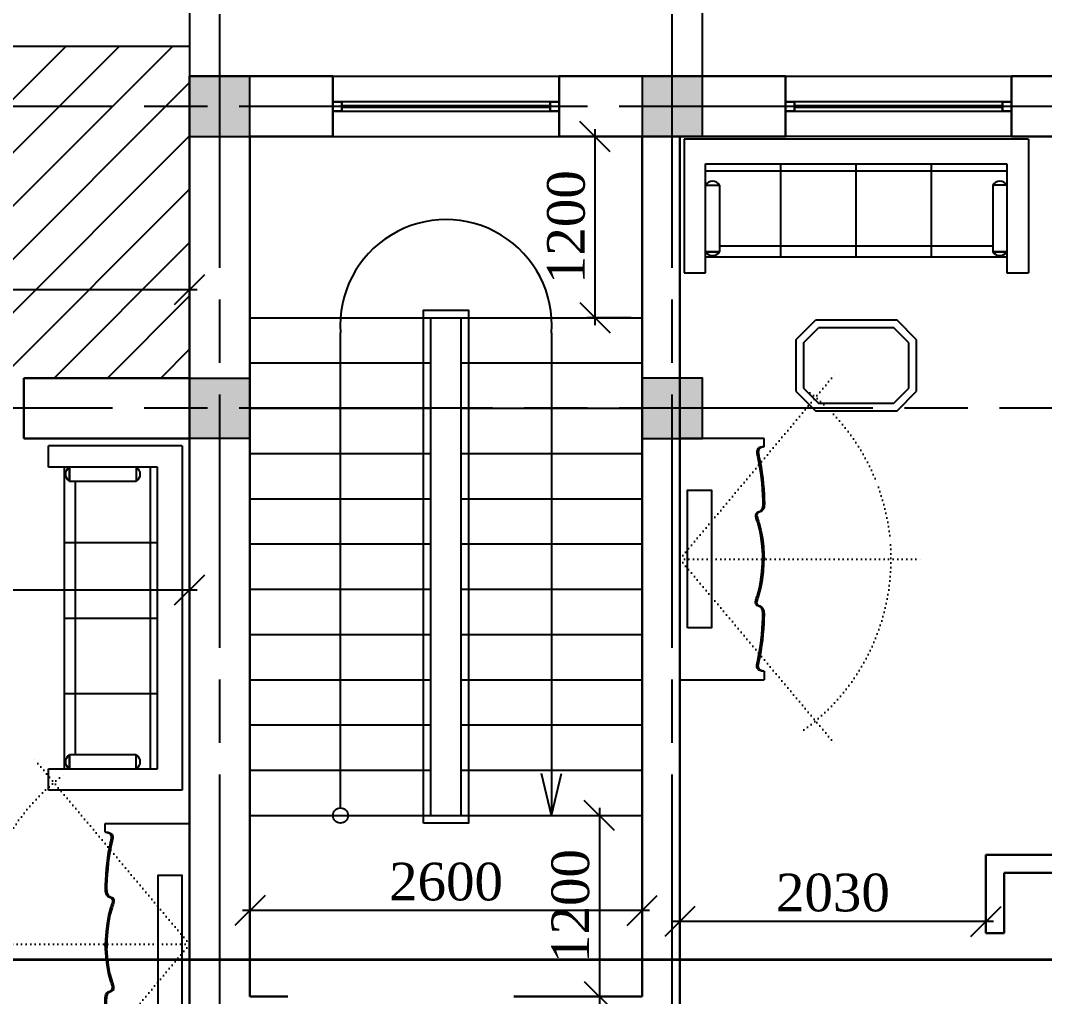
# Model space of a CAD drawing. Header units: inches. Extents: x 2870606 to 3671143, y -733551 to -473558.
# Drawn here: x 3353251 to 3360040, y -504323 to -497853 of the extents above; entities that cross this region are included whole.
import ezdxf

# ---------------------------------------------------------------- set-up
doc = ezdxf.new("R2010")
doc.units = ezdxf.units.IN
doc.header["$MEASUREMENT"] = 0
for name, pattern in [('ACAD_ISO07W100', [3, 0, -3]), ('ACAD_ISO08W100', [36, 24, -3, 6, -3]), ('NIEIOIAY', [0])]:
    doc.linetypes.add(name, pattern=pattern)
doc.layers.add('100_FURNITURE', color=25, linetype='Continuous')
doc.layers.add('A_Windows', color=160, linetype='Continuous')
doc.styles.add('J~stule', font='dutch.ttf')
doc.linetypes.add('FENCELINE1', pattern='A,0.25,-0.1,[133,ltypeshp.shx,S=0.1,R=0,X=-0.1,Y=0],-0.1,1', length=1.45)
doc.dimstyles.new('J~style', dxfattribs={"dimscale": 100, "dimtxt": 2.5, "dimasz": 2, "dimexe": 0.55, "dimexo": 0.725, "dimtad": 1, "dimdec": 0, "dimdsep": 46, "dimtxsty": 'J~stule', "dimblk": 'OBLIQUE', "dimcen": 2, "dimdle": 0.5, "dimadec": 0, "dimazin": 0, "dimtfac": 1, "dimtdec": 0, "dimtmove": 0, "dimatfit": 3, "dimfxl": 1, "dimarcsym": 0})

# ---------------------------------------------------------------- blocks, each defined once
blk = doc.blocks.new('TJT6YIOK56IKJ6')
for p, q in [((2821864.4, 172822.9), (2821722.8, 172822.9)), ((2821722.8, 171936.4), (2821722.8, 172822.9)), ((2821864.4, 172100.5), (2821864.4, 172822.9)), ((2823864.1, 172822.9), (2823864.1, 172100.5)), ((2824005.7, 172822.9), (2823864.1, 172822.9)), ((2824005.7, 171936.4), (2824005.7, 172822.9)), ((2822837.5, 172716.3), (2821864.4, 172716.3)), ((2821957.7, 172682.9), (2821864.4, 172682.9)), ((2821864.4, 172682.9), (2821957.7, 172682.9)), ((2821957.7, 172240.5), (2821957.7, 172682.9)), ((2822364.2, 172716.3), (2822364.2, 172100.5)), ((2823864.1, 172716.3), (2822837.5, 172716.3)), ((2822864.2, 172716.3), (2822864.2, 172100.5)), ((2823364.2, 172716.3), (2823364.2, 172100.5)), ((2823864.1, 172682.9), (2823770.8, 172682.9)), ((2823770.8, 172682.9), (2823864.1, 172682.9)), ((2823770.8, 172240.5), (2823770.8, 172682.9)), ((2823864.1, 172716.3), (2823864.1, 172147.2)), ((2821957.7, 172644.9), (2823770.8, 172644.9)), ((2821864.4, 172240.5), (2821957.7, 172240.5)), ((2823864.1, 172240.5), (2823770.8, 172240.5)), ((2821864.4, 172147.2), (2823864.1, 172147.2)), ((2821864.4, 172147.2), (2823864.1, 172147.2)), ((2823864.1, 172100.5), (2821864.4, 172100.5)), ((2821722.8, 171936.4), (2824005.7, 171936.4))]:
    blk.add_line(p, q)
for centre, start, end in [((2821911, 172651.7), 33.82224, 146.17776), ((2823817.5, 172651.7), 33.82224, 146.17776), ((2821911, 172271.8), 213.82224, 326.17776), ((2823817.5, 172271.8), 213.82224, 326.17776)]:
    blk.add_arc(centre, 56.2, start, end)
blk = doc.blocks.new('chdhdgh')
at = {"linetype": 'ACAD_ISO07W100', "ltscale": 10}
for q in [(2557763.6, -523234.7), (2558335.1, -524460.4), (2557763.6, -525686)]:
    blk.add_line((2556735.1, -524460.4), q, dxfattribs=at)
at = {"linetype": 'NIEIOIAY'}
for p, q in [((2557295.1, -523660.4), (2556735.1, -523660.4)), ((2557295.1, -523660.4), (2556735.1, -523660.4)), ((2556735.1, -523660.4), (2556735.1, -525260.4)), ((2557295.1, -523717.3), (2557295.1, -523660.4)), ((2557295.1, -523717.3), (2557295.1, -523660.4)), ((2557295.1, -525203.4), (2557295.1, -525260.4)), ((2557295.1, -525203.4), (2557295.1, -525260.4)), ((2556735.1, -525260.4), (2557295.1, -525260.4)), ((2556735.1, -525260.4), (2557295.1, -525260.4))]:
    blk.add_line(p, q, dxfattribs=at)
at = {"linetype": 'Continuous'}
for p, q in [((2557247.3, -523738.7), (2557245.8, -523744)), ((2557247.3, -523738.7), (2557245.8, -523744)), ((2557249.7, -523733.8), (2557247.3, -523738.7)), ((2557249.7, -523733.8), (2557247.3, -523738.7)), ((2557254.3, -523728), (2557249.7, -523733.8)), ((2557254.3, -523728), (2557249.7, -523733.8)), ((2557259.7, -523723.8), (2557254.3, -523728)), ((2557259.7, -523723.8), (2557254.3, -523728)), ((2557257.1, -523738.7), (2557255.7, -523744)), ((2557257.1, -523738.7), (2557255.7, -523744)), ((2557259.5, -523733.8), (2557257.1, -523738.7)), ((2557259.5, -523733.8), (2557257.1, -523738.7)), ((2557264.1, -523728), (2557259.5, -523733.8)), ((2557264.1, -523728), (2557259.5, -523733.8)), ((2557265.6, -523720.9), (2557259.7, -523723.8)), ((2557265.6, -523720.9), (2557259.7, -523723.8)), ((2557269.6, -523723.8), (2557264.1, -523728)), ((2557269.6, -523723.8), (2557264.1, -523728)), ((2557271.5, -523719), (2557265.6, -523720.9)), ((2557271.5, -523719), (2557265.6, -523720.9)), ((2557275.5, -523720.9), (2557269.6, -523723.8)), ((2557275.5, -523720.9), (2557269.6, -523723.8)), ((2557276.9, -523717.9), (2557271.5, -523719)), ((2557276.9, -523717.9), (2557271.5, -523719)), ((2557281.3, -523719), (2557275.5, -523720.9)), ((2557281.3, -523719), (2557275.5, -523720.9)), ((2557281.3, -523717.4), (2557276.9, -523717.9)), ((2557281.3, -523717.4), (2557276.9, -523717.9)), ((2557284.2, -523717.3), (2557281.3, -523717.4)), ((2557284.2, -523717.3), (2557281.3, -523717.4)), ((2557286.7, -523717.9), (2557281.3, -523719)), ((2557286.7, -523717.9), (2557281.3, -523719)), ((2557285.3, -523717.3), (2557284.2, -523717.3)), ((2557285.3, -523717.3), (2557284.2, -523717.3)), ((2557291.1, -523717.4), (2557286.7, -523717.9)), ((2557291.1, -523717.4), (2557286.7, -523717.9)), ((2557294, -523717.3), (2557291.1, -523717.4)), ((2557294, -523717.3), (2557291.1, -523717.4)), ((2557295.1, -523717.3), (2557294, -523717.3)), ((2557295.1, -523717.3), (2557294, -523717.3)), ((2557245.8, -523744), (2557245.3, -523749.4)), ((2557245.8, -523744), (2557245.3, -523749.4)), ((2557245.3, -523749.4), (2557245.4, -523754.9)), ((2557245.3, -523749.4), (2557245.4, -523754.9)), ((2557245.4, -523754.9), (2557246, -523760.6)), ((2557245.4, -523754.9), (2557246, -523760.6)), ((2557246, -523760.6), (2557247, -523766.3)), ((2557246, -523760.6), (2557247, -523766.3)), ((2557247, -523766.3), (2557248.3, -523772)), ((2557247, -523766.3), (2557248.3, -523772)), ((2557248.3, -523772), (2557249.7, -523777.6)), ((2557248.3, -523772), (2557249.7, -523777.6)), ((2557249.7, -523777.6), (2557257.7, -523813.8)), ((2557249.7, -523777.6), (2557257.7, -523813.8)), ((2557255.7, -523744), (2557255.1, -523749.4)), ((2557255.7, -523744), (2557255.1, -523749.4)), ((2557255.1, -523749.4), (2557255.2, -523754.9)), ((2557255.1, -523749.4), (2557255.2, -523754.9)), ((2557255.2, -523754.9), (2557255.8, -523760.6)), ((2557255.2, -523754.9), (2557255.8, -523760.6)), ((2557255.8, -523760.6), (2557256.9, -523766.3)), ((2557255.8, -523760.6), (2557256.9, -523766.3)), ((2557256.9, -523766.3), (2557258.1, -523772)), ((2557256.9, -523766.3), (2557258.1, -523772)), ((2557258.1, -523772), (2557259.5, -523777.6)), ((2557258.1, -523772), (2557259.5, -523777.6)), ((2557259.5, -523777.6), (2557267.5, -523813.8)), ((2557259.5, -523777.6), (2557267.5, -523813.8)), ((2557257.7, -523813.8), (2557264.5, -523850.2)), ((2557257.7, -523813.8), (2557264.5, -523850.2)), ((2557264.5, -523850.2), (2557270.1, -523886.7)), ((2557264.5, -523850.2), (2557270.1, -523886.7)), ((2557267.5, -523813.8), (2557274.3, -523850.2)), ((2557267.5, -523813.8), (2557274.3, -523850.2)), ((2557274.3, -523850.2), (2557279.9, -523886.7)), ((2557274.3, -523850.2), (2557279.9, -523886.7)), ((2557270.1, -523886.7), (2557274.7, -523923.5)), ((2557270.1, -523886.7), (2557274.7, -523923.5)), ((2557274.7, -523923.5), (2557278.4, -523960.3)), ((2557274.7, -523923.5), (2557278.4, -523960.3)), ((2557279.9, -523886.7), (2557284.5, -523923.5)), ((2557279.9, -523886.7), (2557284.5, -523923.5)), ((2557284.5, -523923.5), (2557288.3, -523960.3)), ((2557284.5, -523923.5), (2557288.3, -523960.3)), ((2557278.4, -523960.3), (2557281.4, -523997.3)), ((2557278.4, -523960.3), (2557281.4, -523997.3)), ((2557281.4, -523997.3), (2557283.6, -524034.3)), ((2557281.4, -523997.3), (2557283.6, -524034.3)), ((2557288.3, -523960.3), (2557291.2, -523997.3)), ((2557288.3, -523960.3), (2557291.2, -523997.3)), ((2557291.2, -523997.3), (2557293.4, -524034.3)), ((2557291.2, -523997.3), (2557293.4, -524034.3)), ((2557283.6, -524034.3), (2557285.3, -524071.3)), ((2557283.6, -524034.3), (2557285.3, -524071.3)), ((2557285.3, -524071.3), (2557285.7, -524082.9)), ((2557285.3, -524071.3), (2557285.7, -524082.9)), ((2557293.4, -524034.3), (2557295.1, -524071.3)), ((2557293.4, -524034.3), (2557295.1, -524071.3)), ((2557295.1, -524071.3), (2557295.5, -524082.9)), ((2557295.1, -524071.3), (2557295.5, -524082.9)), ((2557252.4, -524149.5), (2557251, -524150)), ((2557252.4, -524149.5), (2557251, -524150)), ((2557253.8, -524149.1), (2557252.4, -524149.5)), ((2557253.8, -524149.1), (2557252.4, -524149.5)), ((2557255.2, -524148.6), (2557253.8, -524149.1)), ((2557255.2, -524148.6), (2557253.8, -524149.1)), ((2557256.6, -524148.2), (2557255.2, -524148.6)), ((2557256.6, -524148.2), (2557255.2, -524148.6)), ((2557258, -524147.7), (2557256.6, -524148.2)), ((2557258, -524147.7), (2557256.6, -524148.2)), ((2557259.4, -524147.3), (2557258, -524147.7)), ((2557259.4, -524147.3), (2557258, -524147.7)), ((2557260.8, -524146.8), (2557259.4, -524147.3)), ((2557260.8, -524146.8), (2557259.4, -524147.3)), ((2557269.6, -524141.9), (2557260.8, -524146.8)), ((2557269.6, -524141.9), (2557260.8, -524146.8)), ((2557262.2, -524149.5), (2557260.9, -524150)), ((2557262.2, -524149.5), (2557260.9, -524150)), ((2557263.6, -524149.1), (2557262.2, -524149.5)), ((2557263.6, -524149.1), (2557262.2, -524149.5)), ((2557265, -524148.6), (2557263.6, -524149.1)), ((2557265, -524148.6), (2557263.6, -524149.1)), ((2557266.4, -524148.2), (2557265, -524148.6)), ((2557266.4, -524148.2), (2557265, -524148.6)), ((2557267.8, -524147.7), (2557266.4, -524148.2)), ((2557267.8, -524147.7), (2557266.4, -524148.2)), ((2557269.2, -524147.3), (2557267.8, -524147.7)), ((2557269.2, -524147.3), (2557267.8, -524147.7)), ((2557270.6, -524146.8), (2557269.2, -524147.3)), ((2557270.6, -524146.8), (2557269.2, -524147.3)), ((2557276.2, -524135.1), (2557269.6, -524141.9)), ((2557276.2, -524135.1), (2557269.6, -524141.9)), ((2557279.4, -524141.9), (2557270.6, -524146.8)), ((2557279.4, -524141.9), (2557270.6, -524146.8)), ((2557280.7, -524126.5), (2557276.2, -524135.1)), ((2557280.7, -524126.5), (2557276.2, -524135.1)), ((2557286, -524135.1), (2557279.4, -524141.9)), ((2557286, -524135.1), (2557279.4, -524141.9)), ((2557283.6, -524116.7), (2557280.7, -524126.5)), ((2557283.6, -524116.7), (2557280.7, -524126.5)), ((2557285.2, -524105.9), (2557283.6, -524116.7)), ((2557285.2, -524105.9), (2557283.6, -524116.7)), ((2557285.8, -524094.5), (2557285.2, -524105.9)), ((2557285.8, -524094.5), (2557285.2, -524105.9)), ((2557285.7, -524082.9), (2557285.8, -524094.5)), ((2557285.7, -524082.9), (2557285.8, -524094.5)), ((2557290.5, -524126.5), (2557286, -524135.1)), ((2557290.5, -524126.5), (2557286, -524135.1)), ((2557293.4, -524116.7), (2557290.5, -524126.5)), ((2557293.4, -524116.7), (2557290.5, -524126.5)), ((2557295, -524105.9), (2557293.4, -524116.7)), ((2557295, -524105.9), (2557293.4, -524116.7)), ((2557295.6, -524094.5), (2557295, -524105.9)), ((2557295.6, -524094.5), (2557295, -524105.9)), ((2557295.5, -524082.9), (2557295.6, -524094.5)), ((2557295.5, -524082.9), (2557295.6, -524094.5)), ((2557238.3, -524161.7), (2557236.8, -524169.5)), ((2557238.3, -524161.7), (2557236.8, -524169.5)), ((2557236.8, -524169.5), (2557237.2, -524178.4)), ((2557236.8, -524169.5), (2557237.2, -524178.4)), ((2557237.2, -524178.4), (2557239.3, -524188.2)), ((2557237.2, -524178.4), (2557239.3, -524188.2)), ((2557242.5, -524155.3), (2557238.3, -524161.7)), ((2557242.5, -524155.3), (2557238.3, -524161.7)), ((2557239.3, -524188.2), (2557242.4, -524198.4)), ((2557239.3, -524188.2), (2557242.4, -524198.4)), ((2557242.4, -524198.4), (2557246, -524208.8)), ((2557242.4, -524198.4), (2557246, -524208.8)), ((2557249.7, -524150.6), (2557242.5, -524155.3)), ((2557249.7, -524150.6), (2557242.5, -524155.3)), ((2557246, -524208.8), (2557249.7, -524219.1)), ((2557246, -524208.8), (2557249.7, -524219.1)), ((2557248.1, -524161.7), (2557246.6, -524169.5)), ((2557248.1, -524161.7), (2557246.6, -524169.5)), ((2557246.6, -524169.5), (2557247.1, -524178.4)), ((2557246.6, -524169.5), (2557247.1, -524178.4)), ((2557247.1, -524178.4), (2557249.1, -524188.2)), ((2557247.1, -524178.4), (2557249.1, -524188.2)), ((2557252.3, -524155.3), (2557248.1, -524161.7)), ((2557252.3, -524155.3), (2557248.1, -524161.7)), ((2557249.1, -524188.2), (2557252.2, -524198.4)), ((2557249.1, -524188.2), (2557252.2, -524198.4)), ((2557251, -524150), (2557249.7, -524150.6)), ((2557251, -524150), (2557249.7, -524150.6)), ((2557252.2, -524198.4), (2557255.8, -524208.8)), ((2557252.2, -524198.4), (2557255.8, -524208.8)), ((2557259.5, -524150.6), (2557252.3, -524155.3)), ((2557259.5, -524150.6), (2557252.3, -524155.3)), ((2557255.8, -524208.8), (2557259.5, -524219.1)), ((2557255.8, -524208.8), (2557259.5, -524219.1)), ((2557260.9, -524150), (2557259.5, -524150.6)), ((2557260.9, -524150), (2557259.5, -524150.6)), ((2557249.7, -524219.1), (2557263.4, -524268.2)), ((2557249.7, -524219.1), (2557263.4, -524268.2)), ((2557259.5, -524219.1), (2557273.2, -524268.2)), ((2557259.5, -524219.1), (2557273.2, -524268.2)), ((2557263.4, -524268.2), (2557273.1, -524321.5)), ((2557263.4, -524268.2), (2557273.1, -524321.5)), ((2557273.2, -524268.2), (2557282.9, -524321.5)), ((2557273.2, -524268.2), (2557282.9, -524321.5)), ((2557273.1, -524321.5), (2557279.6, -524377)), ((2557273.1, -524321.5), (2557279.6, -524377)), ((2557282.9, -524321.5), (2557289.4, -524377)), ((2557282.9, -524321.5), (2557289.4, -524377)), ((2557279.6, -524377), (2557283.4, -524432.2)), ((2557279.6, -524377), (2557283.4, -524432.2)), ((2557289.4, -524377), (2557293.2, -524432.2)), ((2557289.4, -524377), (2557293.2, -524432.2)), ((2557279.6, -524543.8), (2557283.4, -524488.5)), ((2557279.6, -524543.8), (2557283.4, -524488.5)), ((2557283.4, -524432.2), (2557285.2, -524484.9)), ((2557283.4, -524432.2), (2557285.2, -524484.9)), ((2557283.4, -524488.5), (2557285.2, -524435.8)), ((2557283.4, -524488.5), (2557285.2, -524435.8)), ((2557289.4, -524543.8), (2557293.2, -524488.5)), ((2557289.4, -524543.8), (2557293.2, -524488.5)), ((2557293.2, -524432.2), (2557294.2, -524460.4)), ((2557293.2, -524432.2), (2557294.2, -524460.4)), ((2557293.2, -524488.5), (2557294.2, -524460.4)), ((2557293.2, -524488.5), (2557294.2, -524460.4)), ((2557273.1, -524599.2), (2557279.6, -524543.8)), ((2557273.1, -524599.2), (2557279.6, -524543.8)), ((2557282.9, -524599.2), (2557289.4, -524543.8)), ((2557282.9, -524599.2), (2557289.4, -524543.8)), ((2557263.4, -524652.6), (2557273.1, -524599.2)), ((2557263.4, -524652.6), (2557273.1, -524599.2)), ((2557273.2, -524652.6), (2557282.9, -524599.2)), ((2557273.2, -524652.6), (2557282.9, -524599.2)), ((2557249.7, -524701.6), (2557263.4, -524652.6)), ((2557249.7, -524701.6), (2557263.4, -524652.6)), ((2557259.5, -524701.6), (2557273.2, -524652.6)), ((2557259.5, -524701.6), (2557273.2, -524652.6)), ((2557236.8, -524751.2), (2557237.2, -524742.3)), ((2557236.8, -524751.2), (2557237.2, -524742.3)), ((2557238.3, -524759), (2557236.8, -524751.2)), ((2557238.3, -524759), (2557236.8, -524751.2)), ((2557237.2, -524742.3), (2557239.3, -524732.6)), ((2557237.2, -524742.3), (2557239.3, -524732.6)), ((2557242.5, -524765.5), (2557238.3, -524759)), ((2557242.5, -524765.5), (2557238.3, -524759)), ((2557239.3, -524732.6), (2557242.4, -524722.4)), ((2557239.3, -524732.6), (2557242.4, -524722.4)), ((2557242.4, -524722.4), (2557246, -524711.9)), ((2557242.4, -524722.4), (2557246, -524711.9)), ((2557246, -524711.9), (2557249.7, -524701.6)), ((2557246, -524711.9), (2557249.7, -524701.6)), ((2557246.6, -524751.2), (2557247.1, -524742.3)), ((2557246.6, -524751.2), (2557247.1, -524742.3)), ((2557248.1, -524759), (2557246.6, -524751.2)), ((2557248.1, -524759), (2557246.6, -524751.2)), ((2557247.1, -524742.3), (2557249.1, -524732.6)), ((2557247.1, -524742.3), (2557249.1, -524732.6)), ((2557252.3, -524765.5), (2557248.1, -524759)), ((2557252.3, -524765.5), (2557248.1, -524759)), ((2557249.1, -524732.6), (2557252.2, -524722.4)), ((2557249.1, -524732.6), (2557252.2, -524722.4)), ((2557252.2, -524722.4), (2557255.8, -524711.9)), ((2557252.2, -524722.4), (2557255.8, -524711.9)), ((2557255.8, -524711.9), (2557259.5, -524701.6)), ((2557255.8, -524711.9), (2557259.5, -524701.6)), ((2557249.7, -524770.2), (2557242.5, -524765.5)), ((2557249.7, -524770.2), (2557242.5, -524765.5)), ((2557251, -524770.7), (2557249.7, -524770.2)), ((2557251, -524770.7), (2557249.7, -524770.2)), ((2557252.4, -524771.2), (2557251, -524770.7)), ((2557252.4, -524771.2), (2557251, -524770.7)), ((2557259.5, -524770.2), (2557252.3, -524765.5)), ((2557259.5, -524770.2), (2557252.3, -524765.5)), ((2557253.8, -524771.7), (2557252.4, -524771.2)), ((2557253.8, -524771.7), (2557252.4, -524771.2)), ((2557255.2, -524772.1), (2557253.8, -524771.7)), ((2557255.2, -524772.1), (2557253.8, -524771.7)), ((2557256.6, -524772.6), (2557255.2, -524772.1)), ((2557256.6, -524772.6), (2557255.2, -524772.1)), ((2557258, -524773), (2557256.6, -524772.6)), ((2557258, -524773), (2557256.6, -524772.6)), ((2557259.4, -524773.5), (2557258, -524773)), ((2557259.4, -524773.5), (2557258, -524773)), ((2557260.8, -524773.9), (2557259.4, -524773.5)), ((2557260.8, -524773.9), (2557259.4, -524773.5)), ((2557260.9, -524770.7), (2557259.5, -524770.2)), ((2557260.9, -524770.7), (2557259.5, -524770.2)), ((2557269.6, -524778.8), (2557260.8, -524773.9)), ((2557269.6, -524778.8), (2557260.8, -524773.9)), ((2557262.2, -524771.2), (2557260.9, -524770.7)), ((2557262.2, -524771.2), (2557260.9, -524770.7)), ((2557263.6, -524771.7), (2557262.2, -524771.2)), ((2557263.6, -524771.7), (2557262.2, -524771.2)), ((2557265, -524772.1), (2557263.6, -524771.7)), ((2557265, -524772.1), (2557263.6, -524771.7)), ((2557266.4, -524772.6), (2557265, -524772.1)), ((2557266.4, -524772.6), (2557265, -524772.1)), ((2557267.8, -524773), (2557266.4, -524772.6)), ((2557267.8, -524773), (2557266.4, -524772.6)), ((2557269.2, -524773.5), (2557267.8, -524773)), ((2557269.2, -524773.5), (2557267.8, -524773)), ((2557270.6, -524773.9), (2557269.2, -524773.5)), ((2557270.6, -524773.9), (2557269.2, -524773.5)), ((2557276.2, -524785.7), (2557269.6, -524778.8)), ((2557276.2, -524785.7), (2557269.6, -524778.8)), ((2557279.4, -524778.8), (2557270.6, -524773.9)), ((2557279.4, -524778.8), (2557270.6, -524773.9)), ((2557280.7, -524794.2), (2557276.2, -524785.7)), ((2557280.7, -524794.2), (2557276.2, -524785.7)), ((2557286, -524785.7), (2557279.4, -524778.8)), ((2557286, -524785.7), (2557279.4, -524778.8)), ((2557283.6, -524804), (2557280.7, -524794.2)), ((2557283.6, -524804), (2557280.7, -524794.2)), ((2557285.2, -524814.8), (2557283.6, -524804)), ((2557285.2, -524814.8), (2557283.6, -524804)), ((2557285.8, -524826.2), (2557285.2, -524814.8)), ((2557285.8, -524826.2), (2557285.2, -524814.8)), ((2557285.7, -524837.8), (2557285.8, -524826.2)), ((2557285.7, -524837.8), (2557285.8, -524826.2)), ((2557290.5, -524794.2), (2557286, -524785.7)), ((2557290.5, -524794.2), (2557286, -524785.7)), ((2557293.4, -524804), (2557290.5, -524794.2)), ((2557293.4, -524804), (2557290.5, -524794.2)), ((2557295, -524814.8), (2557293.4, -524804)), ((2557295, -524814.8), (2557293.4, -524804)), ((2557295.6, -524826.2), (2557295, -524814.8)), ((2557295.6, -524826.2), (2557295, -524814.8)), ((2557295.5, -524837.8), (2557295.6, -524826.2)), ((2557295.5, -524837.8), (2557295.6, -524826.2)), ((2557281.4, -524923.5), (2557283.6, -524886.4)), ((2557281.4, -524923.5), (2557283.6, -524886.4)), ((2557283.6, -524886.4), (2557285.3, -524849.4)), ((2557283.6, -524886.4), (2557285.3, -524849.4)), ((2557285.3, -524849.4), (2557285.7, -524837.8)), ((2557285.3, -524849.4), (2557285.7, -524837.8)), ((2557291.2, -524923.5), (2557293.4, -524886.4)), ((2557291.2, -524923.5), (2557293.4, -524886.4)), ((2557293.4, -524886.4), (2557295.1, -524849.4)), ((2557293.4, -524886.4), (2557295.1, -524849.4)), ((2557295.1, -524849.4), (2557295.5, -524837.8)), ((2557295.1, -524849.4), (2557295.5, -524837.8)), ((2557274.7, -524997.3), (2557278.4, -524960.4)), ((2557274.7, -524997.3), (2557278.4, -524960.4)), ((2557278.4, -524960.4), (2557281.4, -524923.5)), ((2557278.4, -524960.4), (2557281.4, -524923.5)), ((2557284.5, -524997.3), (2557288.3, -524960.4)), ((2557284.5, -524997.3), (2557288.3, -524960.4)), ((2557288.3, -524960.4), (2557291.2, -524923.5)), ((2557288.3, -524960.4), (2557291.2, -524923.5)), ((2557270.1, -525034), (2557274.7, -524997.3)), ((2557270.1, -525034), (2557274.7, -524997.3)), ((2557279.9, -525034), (2557284.5, -524997.3)), ((2557279.9, -525034), (2557284.5, -524997.3)), ((2557257.7, -525107), (2557264.5, -525070.6)), ((2557257.7, -525107), (2557264.5, -525070.6)), ((2557264.5, -525070.6), (2557270.1, -525034)), ((2557264.5, -525070.6), (2557270.1, -525034)), ((2557267.5, -525107), (2557274.3, -525070.6)), ((2557267.5, -525107), (2557274.3, -525070.6)), ((2557274.3, -525070.6), (2557279.9, -525034)), ((2557274.3, -525070.6), (2557279.9, -525034)), ((2557245.3, -525171.4), (2557245.4, -525165.8)), ((2557245.3, -525171.4), (2557245.4, -525165.8)), ((2557245.4, -525165.8), (2557246, -525160.2)), ((2557245.4, -525165.8), (2557246, -525160.2)), ((2557246, -525160.2), (2557247, -525154.5)), ((2557246, -525160.2), (2557247, -525154.5)), ((2557247, -525154.5), (2557248.3, -525148.8)), ((2557247, -525154.5), (2557248.3, -525148.8)), ((2557248.3, -525148.8), (2557249.7, -525143.1)), ((2557248.3, -525148.8), (2557249.7, -525143.1)), ((2557249.7, -525143.1), (2557257.7, -525107)), ((2557249.7, -525143.1), (2557257.7, -525107)), ((2557255.1, -525171.4), (2557255.2, -525165.8)), ((2557255.1, -525171.4), (2557255.2, -525165.8)), ((2557255.2, -525165.8), (2557255.8, -525160.2)), ((2557255.2, -525165.8), (2557255.8, -525160.2)), ((2557255.8, -525160.2), (2557256.9, -525154.5)), ((2557255.8, -525160.2), (2557256.9, -525154.5)), ((2557256.9, -525154.5), (2557258.1, -525148.8)), ((2557256.9, -525154.5), (2557258.1, -525148.8)), ((2557258.1, -525148.8), (2557259.5, -525143.1)), ((2557258.1, -525148.8), (2557259.5, -525143.1)), ((2557259.5, -525143.1), (2557267.5, -525107)), ((2557259.5, -525143.1), (2557267.5, -525107)), ((2557245.8, -525176.8), (2557245.3, -525171.4)), ((2557245.8, -525176.8), (2557245.3, -525171.4)), ((2557247.3, -525182), (2557245.8, -525176.8)), ((2557247.3, -525182), (2557245.8, -525176.8)), ((2557249.7, -525187), (2557247.3, -525182)), ((2557249.7, -525187), (2557247.3, -525182)), ((2557254.3, -525192.7), (2557249.7, -525187)), ((2557254.3, -525192.7), (2557249.7, -525187)), ((2557259.7, -525196.9), (2557254.3, -525192.7)), ((2557259.7, -525196.9), (2557254.3, -525192.7)), ((2557255.7, -525176.8), (2557255.1, -525171.4)), ((2557255.7, -525176.8), (2557255.1, -525171.4)), ((2557257.1, -525182), (2557255.7, -525176.8)), ((2557257.1, -525182), (2557255.7, -525176.8)), ((2557259.5, -525187), (2557257.1, -525182)), ((2557259.5, -525187), (2557257.1, -525182)), ((2557264.1, -525192.7), (2557259.5, -525187)), ((2557264.1, -525192.7), (2557259.5, -525187)), ((2557265.6, -525199.9), (2557259.7, -525196.9)), ((2557265.6, -525199.9), (2557259.7, -525196.9)), ((2557269.6, -525196.9), (2557264.1, -525192.7)), ((2557269.6, -525196.9), (2557264.1, -525192.7)), ((2557271.5, -525201.8), (2557265.6, -525199.9)), ((2557271.5, -525201.8), (2557265.6, -525199.9)), ((2557275.5, -525199.9), (2557269.6, -525196.9)), ((2557275.5, -525199.9), (2557269.6, -525196.9)), ((2557276.9, -525202.8), (2557271.5, -525201.8)), ((2557276.9, -525202.8), (2557271.5, -525201.8)), ((2557281.3, -525201.8), (2557275.5, -525199.9)), ((2557281.3, -525201.8), (2557275.5, -525199.9)), ((2557281.3, -525203.3), (2557276.9, -525202.8)), ((2557281.3, -525203.3), (2557276.9, -525202.8)), ((2557286.7, -525202.8), (2557281.3, -525201.8)), ((2557286.7, -525202.8), (2557281.3, -525201.8)), ((2557284.2, -525203.4), (2557281.3, -525203.3)), ((2557284.2, -525203.4), (2557281.3, -525203.3)), ((2557285.3, -525203.4), (2557284.2, -525203.4)), ((2557285.3, -525203.4), (2557284.2, -525203.4)), ((2557291.1, -525203.3), (2557286.7, -525202.8)), ((2557291.1, -525203.3), (2557286.7, -525202.8)), ((2557294, -525203.4), (2557291.1, -525203.3)), ((2557294, -525203.4), (2557291.1, -525203.3)), ((2557295.1, -525203.4), (2557294, -525203.4)), ((2557295.1, -525203.4), (2557294, -525203.4))]:
    blk.add_line(p, q, dxfattribs=at)
at = {"linetype": 'ByBlock'}
blk.add_lwpolyline([(2556785.1, -524916.9), (2556785.1, -524003.9), (2556946.2, -524003.9), (2556946.2, -524916.9)], close=True, dxfattribs=at)
at = {"linetype": 'ACAD_ISO07W100', "ltscale": 10}
blk.add_arc((2556735.1, -524460.4), 1400, 305.99975, 54.00025, dxfattribs=at)
blk = doc.blocks.new('RIK6IR')
at = {"layer": '100_FURNITURE'}
for p, q in [((2806978, 163564.3), (2806848.7, 163435.1)), ((2807519.4, 163564.3), (2806978, 163564.3)), ((2807648.7, 163435.1), (2807519.4, 163564.3)), ((2806998.7, 163514.3), (2806898.7, 163414.3)), ((2807498.7, 163514.3), (2806998.7, 163514.3)), ((2807598.7, 163414.3), (2807498.7, 163514.3)), ((2806848.7, 163435.1), (2806848.7, 163093.6)), ((2807648.7, 163093.6), (2807648.7, 163435.1)), ((2806898.7, 163414.3), (2806898.7, 163114.3)), ((2807598.7, 163114.3), (2807598.7, 163414.3)), ((2806848.7, 163093.6), (2806978, 162964.3)), ((2806898.7, 163114.3), (2806998.7, 163014.3)), ((2807598.7, 163114.3), (2807498.7, 163014.3)), ((2807648.7, 163093.6), (2807519.4, 162964.3)), ((2806978, 162964.3), (2807519.4, 162964.3)), ((2806998.7, 163014.3), (2807498.7, 163014.3))]:
    blk.add_line(p, q, dxfattribs=at)
blk = doc.blocks.new('_Oblique')
at = {"color": 0, "linetype": 'ByBlock', "lineweight": -2}
blk.add_line((-0.5, -0.5), (0.5, 0.5), dxfattribs=at)
blk = doc.blocks.new('*D561')
at = {"color": 0, "lineweight": -2, "transparency": 16777216}
for p, q in [((3349492, -500974.8), (3349492, -501682.2)), ((3354372, -500974.8), (3354372, -501682.2)), ((3349442, -501627.2), (3354422, -501627.2))]:
    blk.add_line(p, q, dxfattribs=at)
at = {"layer": 'Defpoints', "color": 0, "lineweight": 35, "transparency": 16777216}
for p in [(3349492, -500902.3), (3354372, -500902.3), (3354372, -501627.2)]:
    blk.add_point(p, dxfattribs=at)
at = {"color": 0, "lineweight": -2, "transparency": 16777216, "xscale": 200, "yscale": 200, "zscale": 200, "rotation": 180}
blk.add_blockref('_Oblique', (3349492, -501627.2), dxfattribs=at)
at = {"color": 0, "lineweight": -2, "transparency": 16777216, "xscale": 200, "yscale": 200, "zscale": 200}
blk.add_blockref('_Oblique', (3354372, -501627.2), dxfattribs=at)
at = {"color": 0, "transparency": 16777216, "insert": (3351932, -501437), "char_height": 250, "attachment_point": 5, "style": 'J~stule'}
blk.add_mtext('4880', dxfattribs=at)
blk = doc.blocks.new('*D564')
at = {"color": 0, "lineweight": -2, "transparency": 16777216}
for p, q in [((3349672, -499171.7), (3349672, -499691.2)), ((3354372, -499171.7), (3354372, -499691.2)), ((3349622, -499636.2), (3354422, -499636.2))]:
    blk.add_line(p, q, dxfattribs=at)
at = {"layer": 'Defpoints', "color": 0, "lineweight": 35, "transparency": 16777216}
for p in [(3349672, -499099.2), (3354372, -499099.2), (3354372, -499636.2)]:
    blk.add_point(p, dxfattribs=at)
at = {"color": 0, "lineweight": -2, "transparency": 16777216, "xscale": 200, "yscale": 200, "zscale": 200, "rotation": 180}
blk.add_blockref('_Oblique', (3349672, -499636.2), dxfattribs=at)
at = {"color": 0, "lineweight": -2, "transparency": 16777216, "xscale": 200, "yscale": 200, "zscale": 200}
blk.add_blockref('_Oblique', (3354372, -499636.2), dxfattribs=at)
at = {"color": 0, "transparency": 16777216, "insert": (3352022, -499446.2), "char_height": 250, "attachment_point": 5, "style": 'J~stule'}
blk.add_mtext('4700', dxfattribs=at)
blk = doc.blocks.new('*D570')
at = {"color": 0, "lineweight": -2, "transparency": 16777216}
for p, q in [((3359702, -503825.6), (3357572, -503825.6)), ((3357622, -503800.2), (3357622, -503880.6)), ((3359652, -503800.2), (3359652, -503880.6))]:
    blk.add_line(p, q, dxfattribs=at)
at = {"layer": 'Defpoints', "color": 0, "lineweight": 35, "transparency": 16777216}
for p in [(3357622, -503727.7), (3359652, -503727.7), (3357622, -503825.6)]:
    blk.add_point(p, dxfattribs=at)
at = {"color": 0, "lineweight": -2, "transparency": 16777216, "xscale": 200, "yscale": 200, "zscale": 200, "rotation": 180}
blk.add_blockref('_Oblique', (3357622, -503825.6), dxfattribs=at)
at = {"color": 0, "lineweight": -2, "transparency": 16777216, "xscale": 200, "yscale": 200, "zscale": 200}
blk.add_blockref('_Oblique', (3359652, -503825.6), dxfattribs=at)
at = {"color": 0, "transparency": 16777216, "insert": (3358637, -503635.6), "char_height": 250, "attachment_point": 5, "style": 'J~stule'}
blk.add_mtext('2030', dxfattribs=at)
blk = doc.blocks.new('*U65')
at = {"color": 7, "lineweight": 30}
for points in [[(0, 60), (60, 60), (60, 0), (0, 0)], [(1500, 60), (1440, 60), (1440, 0), (1500, 0)]]:
    blk.add_lwpolyline(points, close=True, dxfattribs=at)
at = {"color": 4, "lineweight": 25}
for points in [[(60, 60), (1440, 60), (1440, 0), (60, 0)], [(60, 35), (1440, 35), (1440, 25), (60, 25)]]:
    blk.add_lwpolyline(points, close=True, dxfattribs=at)
blk = doc.blocks.new('*D610')
at = {"color": 0, "lineweight": -2, "transparency": 16777216}
for p, q in [((3354772, -503481), (3354772, -503808.1)), ((3357372, -503481), (3357372, -503808.1)), ((3357422, -503753.1), (3354722, -503753.1))]:
    blk.add_line(p, q, dxfattribs=at)
at = {"layer": 'Defpoints', "color": 0, "lineweight": 35, "transparency": 16777216}
for p in [(3354772, -503408.5), (3357372, -503408.5), (3354772, -503753.1)]:
    blk.add_point(p, dxfattribs=at)
at = {"color": 0, "lineweight": -2, "transparency": 16777216, "xscale": 200, "yscale": 200, "zscale": 200, "rotation": 180}
blk.add_blockref('_Oblique', (3354772, -503753.1), dxfattribs=at)
at = {"color": 0, "lineweight": -2, "transparency": 16777216, "xscale": 200, "yscale": 200, "zscale": 200}
blk.add_blockref('_Oblique', (3357372, -503753.1), dxfattribs=at)
at = {"color": 0, "transparency": 16777216, "insert": (3356072, -503563.1), "char_height": 250, "attachment_point": 5, "style": 'J~stule'}
blk.add_mtext('2600', dxfattribs=at)
blk = doc.blocks.new('*D611')
at = {"color": 0, "lineweight": -2, "transparency": 16777216}
for p, q in [((3357088.5, -503073.1), (3357088.5, -504373.1)), ((3357073.2, -503123.1), (3357143.5, -503123.1)), ((3357073.2, -504323.1), (3357143.5, -504323.1))]:
    blk.add_line(p, q, dxfattribs=at)
at = {"layer": 'Defpoints', "color": 0, "lineweight": 35, "transparency": 16777216}
for p in [(3357000.7, -503123.1), (3357000.7, -504323.1), (3357088.5, -504323.1)]:
    blk.add_point(p, dxfattribs=at)
at = {"color": 0, "lineweight": -2, "transparency": 16777216, "xscale": 200, "yscale": 200, "zscale": 200}
for p, rotation in [((3357088.5, -503123.1), 90), ((3357088.5, -504323.1), 270)]:
    blk.add_blockref('_Oblique', p, dxfattribs=dict(at, rotation=rotation))
at = {"color": 0, "transparency": 16777216, "insert": (3356897.6, -503723.1), "char_height": 250, "attachment_point": 5, "rotation": 90, "style": 'J~stule'}
blk.add_mtext('1200', dxfattribs=at)
blk = doc.blocks.new('*D614')
at = {"color": 0, "lineweight": -2, "transparency": 16777216}
for p, q in [((3357059.8, -499873.1), (3357059.8, -498573.1)), ((3357299.5, -498623.1), (3357004.8, -498623.1)), ((3357299.5, -499823.1), (3357004.8, -499823.1))]:
    blk.add_line(p, q, dxfattribs=at)
at = {"layer": 'Defpoints', "color": 0, "lineweight": 35, "transparency": 16777216}
for p in [(3357059.8, -498623.1), (3357372, -498623.1), (3357372, -499823.1)]:
    blk.add_point(p, dxfattribs=at)
at = {"color": 0, "lineweight": -2, "transparency": 16777216, "xscale": 200, "yscale": 200, "zscale": 200}
for p, rotation in [((3357059.8, -498623.1), 90), ((3357059.8, -499823.1), 270)]:
    blk.add_blockref('_Oblique', p, dxfattribs=dict(at, rotation=rotation))
at = {"color": 0, "transparency": 16777216, "insert": (3356868.9, -499223.1), "char_height": 250, "attachment_point": 5, "rotation": 90, "style": 'J~stule'}
blk.add_mtext('1200', dxfattribs=at)

msp = doc.modelspace()

# ---------------------------------------------------------------- hatches: boundary and pattern name
h = msp.add_hatch()
h.set_pattern_fill('ANSI31', color=72, scale=2000)
h.set_pattern_definition([(45, (309335.31, 125168.67), (-176.776695, 176.776695), [])])
h.paths.add_polyline_path([(3354372.01, -498023.13), (3339772.01, -498023.13), (3339772.01, -500223.13), (3354372.01, -500223.13)])
h = msp.add_hatch(color=256)
h.dxf.hatch_style = 1
h.paths.add_polyline_path([(3354772.01, -498623.13), (3354772.01, -498223.13), (3354372.01, -498223.13), (3354372.01, -498623.13)])
h = msp.add_hatch(color=256)
h.dxf.hatch_style = 1
h.paths.add_polyline_path([(3357772.01, -498623.13), (3357772.01, -498223.13), (3357372.01, -498223.13), (3357372.01, -498623.13)])
h = msp.add_hatch(color=256)
h.dxf.hatch_style = 1
h.paths.add_polyline_path([(3354772.01, -500223.13), (3354772.01, -500623.13), (3354372.01, -500623.13), (3354372.01, -500223.13)])
h = msp.add_hatch(color=256)
h.dxf.hatch_style = 1
h.paths.add_polyline_path([(3357772.01, -500623.13), (3357772.01, -500223.13), (3357372.01, -500223.13), (3357372.01, -500623.13)])

# ---------------------------------------------------------------- linework, layer by layer
at = {"color": 252, "linetype": 'ACAD_ISO08W100', "ltscale": 70}
for p, q in [((3354572.01, -524692.02), (3354572.01, -496403.85)), ((3357572.01, -524692.02), (3357572.01, -496403.85)), ((3366460.93, -498423.13), (3300567.24, -498423.13)), ((3366460.93, -500423.13), (3300567.24, -500423.13))]:
    msp.add_line(p, q, dxfattribs=at)
for p, q in [((3339772.01, -498023.13), (3354372.01, -498023.13)), ((3355322.01, -498223.13), (3356822.01, -498223.13)), ((3358322.01, -498223.13), (3359822.01, -498223.13)), ((3355322.01, -498623.13), (3356822.01, -498623.13)), ((3359822.01, -498623.13), (3358322.01, -498623.13)), ((3354772.01, -499823.13), (3357372.01, -499823.13)), ((3355972.01, -503123.13), (3355972.01, -499823.13)), ((3356172.01, -503123.13), (3356172.01, -499823.13)), ((3355372.01, -503073.13), (3355372.01, -499923.13)), ((3356772.01, -499923.13), (3356772.01, -503123.13)), ((3354772.01, -500123.13), (3355972.01, -500123.13)), ((3356172.01, -500123.13), (3357372.01, -500123.13)), ((3354772.01, -500423.13), (3355972.01, -500423.13)), ((3356172.01, -500423.13), (3357372.01, -500423.13)), ((3354772.01, -500723.13), (3355972.01, -500723.13)), ((3356172.01, -500723.13), (3357372.01, -500723.13)), ((3354772.01, -501023.13), (3355972.01, -501023.13)), ((3356172.01, -501023.13), (3357372.01, -501023.13)), ((3354772.01, -501323.13), (3355972.01, -501323.13)), ((3356172.01, -501323.13), (3357372.01, -501323.13)), ((3354772.01, -501623.13), (3355972.01, -501623.13)), ((3356172.01, -501623.13), (3357372.01, -501623.13)), ((3354772.01, -501923.13), (3355972.01, -501923.13)), ((3356172.01, -501923.13), (3357372.01, -501923.13)), ((3354772.01, -502223.13), (3355972.01, -502223.13)), ((3356172.01, -502223.13), (3357372.01, -502223.13)), ((3354772.01, -502523.13), (3355972.01, -502523.13)), ((3356172.01, -502523.13), (3357372.01, -502523.13)), ((3354772.01, -502823.13), (3355972.01, -502823.13)), ((3356172.01, -502823.13), (3357372.01, -502823.13)), ((3356772.01, -503123.13), (3356706.03, -502843.96)), ((3356772.01, -503123.13), (3356837.99, -502843.96)), ((3354772.01, -503123.13), (3357372.01, -503123.13))]:
    msp.add_line(p, q)
at = {"lineweight": 30}
for p, q in [((3355322.01, -498223.13), (3355322.01, -498623.13)), ((3356822.01, -498223.13), (3356822.01, -498623.13)), ((3358322.01, -498223.13), (3358322.01, -498623.13)), ((3359822.01, -498623.13), (3359822.01, -498223.13)), ((3355322.01, -498623.13), (3354772.01, -498623.13)), ((3354772.01, -498623.13), (3354772.01, -504323.13)), ((3357372.01, -504323.13), (3357372.01, -498623.13)), ((3357622.01, -504973.13), (3357622.01, -498623.13)), ((3361322.01, -498623.13), (3359822.01, -498623.13)), ((3353272.01, -500223.13), (3354372.01, -500223.13)), ((3353272.01, -500623.13), (3353272.01, -500223.13)), ((3354372.01, -500623.13), (3353272.01, -500623.13)), ((3359652.01, -503903.13), (3359652.01, -503383.13)), ((3363372.01, -503383.13), (3359652.01, -503383.13)), ((3359772.01, -503903.13), (3359772.01, -503503.13)), ((3363372.01, -503503.13), (3359772.01, -503503.13)), ((3359772.01, -503903.13), (3359652.01, -503903.13)), ((3354772.01, -504323.13), (3355022.01, -504323.13)), ((3356522.01, -504323.13), (3357372.01, -504323.13))]:
    msp.add_line(p, q, dxfattribs=at)
at = {"color": 1, "lineweight": 35}
msp.add_line((3298322.85, -504076.79), (3368126.2, -504076.79), dxfattribs=at)
msp.add_lwpolyline([(3357772.01, -498223.13), (3357772.01, -497523.13), (3354372.01, -497523.13), (3354372.01, -498223.13)])
at = {"lineweight": 30}
for points in [[(3355322.01, -498223.13), (3354372.01, -498223.13), (3354372.01, -505753.14)], [(3358322.01, -498223.13), (3356822.01, -498223.13)], [(3361322.01, -498223.13), (3359822.01, -498223.13)], [(3358322.01, -498623.13), (3356822.01, -498623.13)]]:
    msp.add_lwpolyline(points, dxfattribs=at)
for points in [[(3354372.01, -498223.13), (3354372.01, -498623.13), (3354772.01, -498623.13), (3354772.01, -498223.13)], [(3357372.01, -498223.13), (3357372.01, -498623.13), (3357772.01, -498623.13), (3357772.01, -498223.13)], [(3354372.01, -500623.13), (3354372.01, -500223.13), (3354772.01, -500223.13), (3354772.01, -500623.13)], [(3357372.01, -500223.13), (3357372.01, -500623.13), (3357772.01, -500623.13), (3357772.01, -500223.13)]]:
    msp.add_lwpolyline(points, close=True)
at = {"linetype": 'FENCELINE1', "ltscale": 200}
msp.add_lwpolyline([(3355922.01, -503173.13), (3355922.01, -499773.13), (3356222.01, -499773.13), (3356222.01, -503173.13)], close=True, dxfattribs=at)
msp.add_circle((3355372.01, -503123.13), 50)
msp.add_arc((3356072.01, -499874.8), 701.67, 356.050132, 183.949868)

# ---------------------------------------------------------------- block references
at = {"color": 1, "rotation": 180}
for name, p in [('TJT6YIOK56IKJ6', (6181655.65, -326703.72)), ('RIK6IR', (6166040.14, -336875.65))]:
    msp.add_blockref(name, p, dxfattribs=at)
at = {"color": 1, "lineweight": 35}
msp.add_blockref('chdhdgh', (800886.87, 23037.24), dxfattribs=at)
at = {"color": 1, "xscale": -1, "rotation": 90}
msp.add_blockref('TJT6YIOK56IKJ6', (3526258.43, 2321049.62, -58.88), dxfattribs=at)
at = {"color": 1, "lineweight": 35, "xscale": -1}
msp.add_blockref('chdhdgh', (5911107.15, 20483.76), dxfattribs=at)
at = {"layer": 'A_Windows', "color": 5, "lineweight": 30, "xscale": -1, "rotation": 359.9999846070635}
for p in [(3356822.01, -498453.13), (3359822.01, -498453.13)]:
    msp.add_blockref('*U65', p, dxfattribs=at)

# ---------------------------------------------------------------- dimensions: what is measured, and where the dimension line sits
for base, p1, p2, picture, middle in [((3357059.76, -498623.13), (3357372.01, -499823.13), (3357372.01, -498623.13), '*D614', (3356868.88, -499223.13)), ((3357088.46, -504323.13), (3357000.73, -503123.13), (3357000.73, -504323.13), '*D611', (3356897.58, -503723.13))]:
    dim = msp.add_linear_dim(base=base, p1=p1, p2=p2, angle=90, dimstyle='J~style', override={"dimdec": 1, "dimtdec": 1})
    dim.commit()
    dim.dimension.update_dxf_attribs({"geometry": picture, "text_midpoint": middle})
for base, p1, p2, picture, middle in [((3354372.01, -499636.17), (3349672.01, -499099.21), (3354372.01, -499099.21), '*D564', (3352022.01, -499446.16)), ((3354372.01, -501627.16), (3349492.01, -500902.28), (3354372.01, -500902.28), '*D561', (3351932.01, -501436.98)), ((3354772.01, -503753.08), (3357372.01, -503408.5), (3354772.01, -503408.5), '*D610', (3356072.01, -503563.06)), ((3357622.01, -503825.61), (3359652.01, -503727.7), (3357622.01, -503727.7), '*D570', (3358637.01, -503635.6))]:
    dim = msp.add_linear_dim(base=base, p1=p1, p2=p2, dimstyle='J~style', override={"dimdec": 1, "dimtdec": 1})
    dim.commit()
    dim.dimension.update_dxf_attribs({"geometry": picture, "text_midpoint": middle})

doc.saveas('drawing.dxf')
